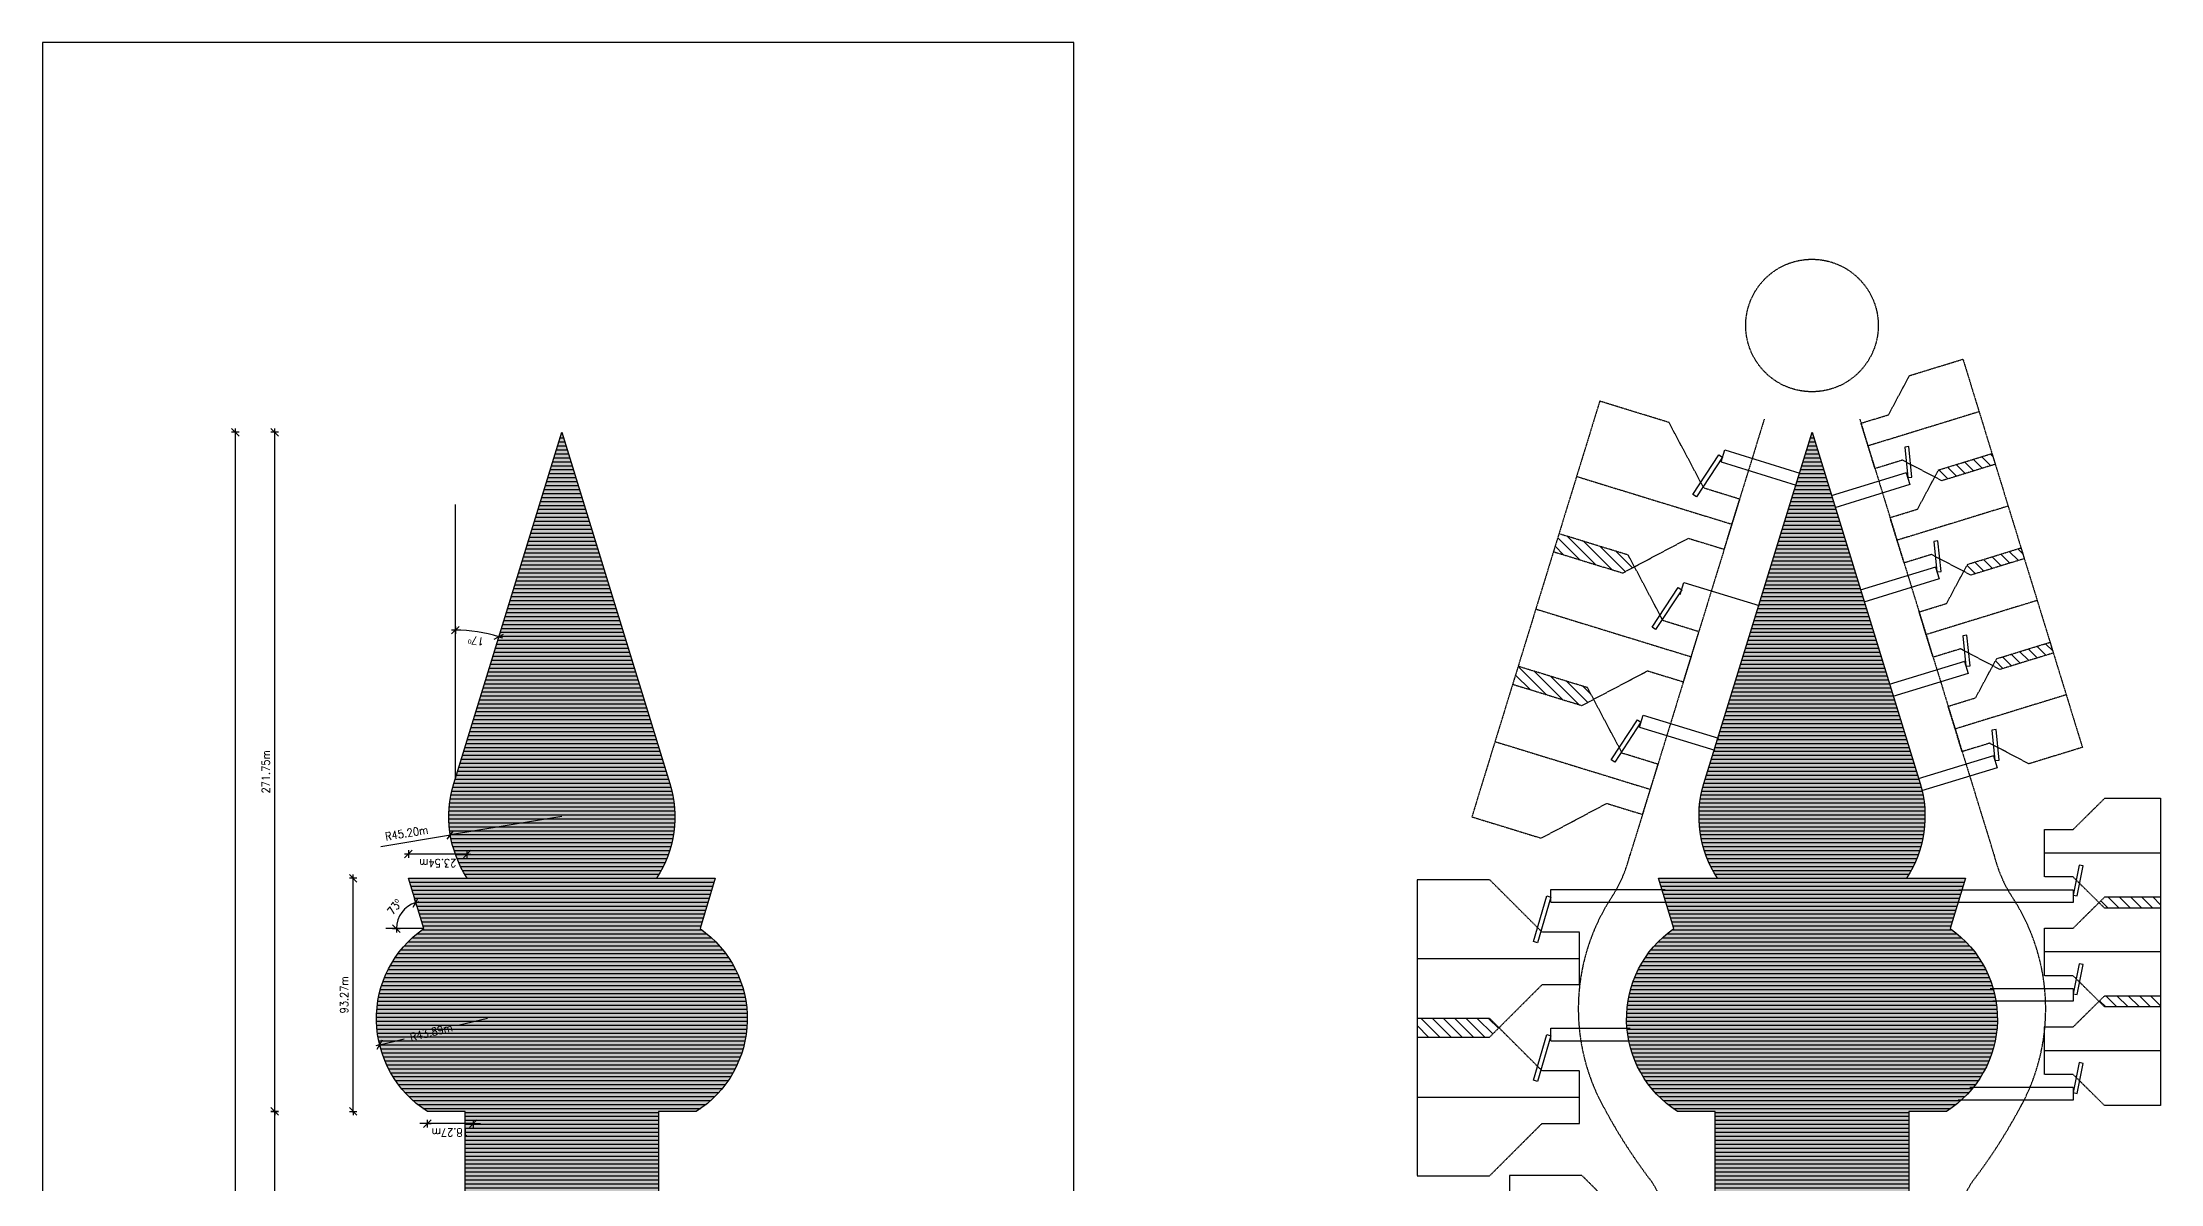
# Model space of a CAD drawing. Header units: millimetres. Extents: x -1 to 12300, y -1929 to 2470.
# Drawn here: x 9529 to 10376, y -752 to -296 of the extents above; entities that cross this region are included whole.
import ezdxf

# ---------------------------------------------------------------- set-up
doc = ezdxf.new("R2010")
doc.units = ezdxf.units.MM
doc.linetypes.add('HIDDENBERNUZ', pattern=[0.3, 0.2, -0.1])
doc.layers.get('0').update_dxf_attribs({"color": 250})
for name, color, linetype in [('01C', 250, 'Continuous'), ('01cotes', 200, 'Continuous'), ('0fingers', 250, 'Continuous'), ('0parquing', 250, 'HIDDENBERNUZ'), ('0serveis', 6, 'HIDDENBERNUZ'), ('_coberta', 7, 'Continuous')]:
    doc.layers.add(name, color=color, linetype=linetype)
doc.layers.add('viewport', color=241, linetype='Continuous', plot=False)
doc.styles.add('_FERROS', font='romans.shx', dxfattribs={"width": 0.9})
doc.dimstyles.new('_100PS1500', dxfattribs={"dimtxt": 3.2, "dimasz": 3, "dimexe": 0.18, "dimexo": 0.0625, "dimgap": 2, "dimtad": 1, "dimrnd": 0.01, "dimzin": 12, "dimdsep": 46, "dimtxsty": '_FERROS', "dimblk": 'OBLIQUE', "dimcen": 0.09, "dimdle": 0.5, "dimse1": 1, "dimse2": 1, "dimclrt": 7, "dimadec": 0, "dimazin": 0, "dimtfac": 1, "dimtix": 1, "dimtmove": 2, "dimatfit": 3, "dimldrblk": 'OBLIQUE', "dimfxl": 1, "dimtvp": 0.882353, "dimtolj": 1, "dimtzin": 0, "dimarcsym": 0})

# ---------------------------------------------------------------- blocks, each defined once
blk = doc.blocks.new('_Oblique')
for p, q in [((0, -0.5), (0, 0.5)), ((0, 0), (0.5, 0))]:
    blk.add_line(p, q)
at = {"layer": '01C', "color": 7, "linetype": 'ByBlock', "lineweight": -2}
blk.add_line((-0.5, -0.5), (0.5, 0.5), dxfattribs=at)
blk = doc.blocks.new('*D171')
at = {"layer": '01cotes', "color": 0, "lineweight": -2, "transparency": 16777216}
blk.add_line((9621.55, -724.02), (9621.55, -451.27), dxfattribs=at)
at = {"layer": 'DEFPOINTS', "color": 0, "transparency": 16777216}
for p in [(9621.55, -451.77), (9621.55, -451.77), (9621.55, -723.52)]:
    blk.add_point(p, dxfattribs=at)
at = {"layer": '01cotes', "color": 0, "lineweight": -2, "transparency": 16777216, "xscale": 3, "yscale": 3, "zscale": 3}
for p, rotation in [((9621.55, -451.77), 90), ((9621.55, -723.52), 270)]:
    blk.add_blockref('_Oblique', p, dxfattribs=dict(at, rotation=rotation))
at = {"layer": '01cotes', "color": 7, "transparency": 16777216, "insert": (9617.95, -587.65), "char_height": 3.2, "attachment_point": 5, "rotation": 90, "style": '_FERROS'}
blk.add_mtext('\\A1;271.75m', dxfattribs=at)
blk = doc.blocks.new('*D175')
at = {"layer": '01cotes', "color": 0, "lineweight": -2, "transparency": 16777216}
blk.add_arc((9693.8, -590.24), 59.3, 72.90454, 90, dxfattribs=at)
at = {"layer": 'DEFPOINTS', "color": 0, "transparency": 16777216}
for p in [(9736.39, -451.77), (9693.8, -480.64), (9705.52, -532.11), (9693.19, -592.25), (9693.8, -590.24)]:
    blk.add_point(p, dxfattribs=at)
at = {"layer": '01cotes', "color": 0, "lineweight": -2, "transparency": 16777216, "xscale": 3, "yscale": 3, "zscale": 3}
for p, rotation in [((9693.8, -530.94), 179.9999999999997), ((9711.24, -533.56), 342.9045363779597)]:
    blk.add_blockref('_Oblique', p, dxfattribs=dict(at, rotation=rotation))
at = {"layer": '01cotes', "color": 7, "transparency": 16777216, "insert": (9702.08, -535.16), "char_height": 3.2, "attachment_point": 5, "rotation": 171.45227, "style": '_FERROS'}
blk.add_mtext('\\A1;17º', dxfattribs=at)
blk = doc.blocks.new('*D172')
at = {"layer": '01cotes', "color": 0, "lineweight": -2, "transparency": 16777216}
blk.add_line((9699.05, -620.55), (9674.51, -620.55), dxfattribs=at)
at = {"layer": 'DEFPOINTS', "color": 0, "transparency": 16777216}
for p in [(9675.01, -620.55), (9675.01, -620.55), (9698.55, -620.55)]:
    blk.add_point(p, dxfattribs=at)
at = {"layer": '01cotes', "color": 0, "lineweight": -2, "transparency": 16777216, "xscale": 3, "yscale": 3, "zscale": 3, "rotation": 180}
blk.add_blockref('_Oblique', (9675.01, -620.55), dxfattribs=at)
at = {"layer": '01cotes', "color": 0, "lineweight": -2, "transparency": 16777216, "xscale": 3, "yscale": 3, "zscale": 3}
blk.add_blockref('_Oblique', (9698.55, -620.55), dxfattribs=at)
at = {"layer": '01cotes', "color": 7, "transparency": 16777216, "insert": (9686.78, -624.15), "char_height": 3.2, "attachment_point": 5, "rotation": 180, "style": '_FERROS'}
blk.add_mtext('\\A1;23.54m', dxfattribs=at)
blk = doc.blocks.new('*D173')
at = {"layer": '01cotes', "color": 0, "lineweight": -2, "transparency": 16777216}
for p in [(9736.39, -605.53), (9663.93, -617.51)]:
    blk.add_line(p, (9691.8, -612.91), dxfattribs=at)
at = {"layer": 'DEFPOINTS', "color": 0, "transparency": 16777216}
for p in [(9736.39, -605.53), (9691.8, -612.91)]:
    blk.add_point(p, dxfattribs=at)
at = {"layer": '01cotes', "color": 0, "lineweight": -2, "transparency": 16777216, "xscale": 3, "yscale": 3, "zscale": 3, "rotation": 9.387368625860594}
blk.add_blockref('_Oblique', (9691.8, -612.91), dxfattribs=at)
at = {"layer": '01cotes', "color": 7, "transparency": 16777216, "insert": (9674.32, -612.15), "char_height": 3.2, "attachment_point": 5, "rotation": 9.38737, "style": '_FERROS'}
blk.add_mtext('\\A1;R45.20m', dxfattribs=at)
blk = doc.blocks.new('*D166')
at = {"layer": '01cotes', "color": 0, "lineweight": -2, "transparency": 16777216}
blk.add_line((9652.9, -724.02), (9652.9, -629.75), dxfattribs=at)
at = {"layer": 'DEFPOINTS', "color": 0, "transparency": 16777216}
for p in [(9652.9, -630.25), (9652.9, -630.25), (9652.9, -723.52)]:
    blk.add_point(p, dxfattribs=at)
at = {"layer": '01cotes', "color": 0, "lineweight": -2, "transparency": 16777216, "xscale": 3, "yscale": 3, "zscale": 3}
for p, rotation in [((9652.9, -630.25), 90), ((9652.9, -723.52), 270)]:
    blk.add_blockref('_Oblique', p, dxfattribs=dict(at, rotation=rotation))
at = {"layer": '01cotes', "color": 7, "transparency": 16777216, "insert": (9649.3, -676.89), "char_height": 3.2, "attachment_point": 5, "rotation": 90, "style": '_FERROS'}
blk.add_mtext('\\A1;93.27m', dxfattribs=at)
blk = doc.blocks.new('*D167')
at = {"layer": '01cotes', "color": 0, "lineweight": -2, "transparency": 16777216}
for p, q in [((9663, -697), (9673.37, -694.46)), ((9706.6, -686.33), (9694.97, -689.18))]:
    blk.add_line(p, q, dxfattribs=at)
at = {"layer": 'DEFPOINTS', "color": 0, "transparency": 16777216}
for p in [(9706.12, -686.45), (9663.49, -696.88)]:
    blk.add_point(p, dxfattribs=at)
at = {"layer": '01cotes', "color": 0, "lineweight": -2, "transparency": 16777216, "xscale": 3, "yscale": 3, "zscale": 3, "rotation": 193.7435746801485}
blk.add_blockref('_Oblique', (9663.49, -696.88), dxfattribs=at)
at = {"layer": '01cotes', "color": 7, "transparency": 16777216, "insert": (9684.17, -691.82), "char_height": 3.2, "attachment_point": 5, "rotation": 13.74357, "style": '_FERROS'}
blk.add_mtext('\\A1;R43.89m', dxfattribs=at)
blk = doc.blocks.new('*D174')
at = {"layer": '01cotes', "color": 0, "lineweight": -2, "transparency": 16777216}
blk.add_arc((9681.13, -650.37), 10.93, 106.93551, 180, dxfattribs=at)
at = {"layer": 'DEFPOINTS', "color": 0, "transparency": 16777216}
for p in [(9675.01, -630.25), (9673.92, -642.16), (9665.94, -650.37), (9681.13, -650.37), (9682.1, -653.55)]:
    blk.add_point(p, dxfattribs=at)
at = {"layer": '01cotes', "color": 0, "lineweight": -2, "transparency": 16777216, "xscale": 3, "yscale": 3, "zscale": 3}
for p, rotation in [((9677.95, -639.92), 16.93550658694649), ((9670.2, -650.37), 270.0000000000014)]:
    blk.add_blockref('_Oblique', p, dxfattribs=dict(at, rotation=rotation))
at = {"layer": '01cotes', "color": 7, "transparency": 16777216, "insert": (9669.46, -641.72), "char_height": 3.2, "attachment_point": 5, "rotation": 53.46775, "style": '_FERROS'}
blk.add_mtext('\\A1;73º', dxfattribs=at)
blk = doc.blocks.new('*D168')
at = {"layer": '01cotes', "color": 0, "lineweight": -2, "transparency": 16777216}
for p, q in [((9682.62, -728.4), (9679.62, -728.4)), ((9700.89, -728.4), (9682.62, -728.4)), ((9700.89, -728.4), (9703.89, -728.4))]:
    blk.add_line(p, q, dxfattribs=at)
at = {"layer": 'DEFPOINTS', "color": 0, "transparency": 16777216}
for p in [(9682.62, -728.4), (9682.62, -728.4), (9700.89, -728.4)]:
    blk.add_point(p, dxfattribs=at)
at = {"layer": '01cotes', "color": 0, "lineweight": -2, "transparency": 16777216, "xscale": 3, "yscale": 3, "zscale": 3}
blk.add_blockref('_Oblique', (9682.62, -728.4), dxfattribs=at)
at = {"layer": '01cotes', "color": 0, "lineweight": -2, "transparency": 16777216, "xscale": 3, "yscale": 3, "zscale": 3, "rotation": 180}
blk.add_blockref('_Oblique', (9700.89, -728.4), dxfattribs=at)
at = {"layer": '01cotes', "color": 7, "transparency": 16777216, "insert": (9691.75, -732), "char_height": 3.2, "attachment_point": 5, "rotation": 180, "style": '_FERROS'}
blk.add_mtext('\\A1;18.27m', dxfattribs=at)
blk = doc.blocks.new('*D176')
at = {"layer": '01cotes', "color": 0, "lineweight": -2, "transparency": 16777216}
blk.add_line((9621.56, -1162.23), (9621.56, -723.02), dxfattribs=at)
at = {"layer": 'DEFPOINTS', "color": 0, "transparency": 16777216}
for p in [(9621.56, -723.52), (9621.56, -723.52), (9621.56, -1161.73)]:
    blk.add_point(p, dxfattribs=at)
at = {"layer": '01cotes', "color": 0, "lineweight": -2, "transparency": 16777216, "xscale": 3, "yscale": 3, "zscale": 3}
for p, rotation in [((9621.56, -723.52), 90), ((9621.56, -1161.73), 270)]:
    blk.add_blockref('_Oblique', p, dxfattribs=dict(at, rotation=rotation))
at = {"layer": '01cotes', "color": 7, "transparency": 16777216, "insert": (9617.96, -942.63), "char_height": 3.2, "attachment_point": 5, "rotation": 90, "style": '_FERROS'}
blk.add_mtext('\\A1;438.21m', dxfattribs=at)
blk = doc.blocks.new('*D177')
at = {"layer": '01cotes', "color": 0, "lineweight": -2, "transparency": 16777216}
blk.add_line((9605.81, -1287.23), (9605.81, -451.27), dxfattribs=at)
at = {"layer": 'DEFPOINTS', "color": 0, "transparency": 16777216}
for p in [(9605.81, -451.77), (9605.81, -451.77), (9605.81, -1286.73)]:
    blk.add_point(p, dxfattribs=at)
at = {"layer": '01cotes', "color": 0, "lineweight": -2, "transparency": 16777216, "xscale": 3, "yscale": 3, "zscale": 3}
for p, rotation in [((9605.81, -451.77), 90), ((9605.81, -1286.73), 270)]:
    blk.add_blockref('_Oblique', p, dxfattribs=dict(at, rotation=rotation))
at = {"layer": '01cotes', "color": 7, "transparency": 16777216, "insert": (9602.21, -869.25), "char_height": 3.2, "attachment_point": 5, "rotation": 90, "style": '_FERROS'}
blk.add_mtext('\\A1;834.96m', dxfattribs=at)
blk = doc.blocks.new('PK-PETIT')
at = {"layer": '01C'}
for p, q in [((11.5, -14.75), (-20, -14.75)), ((11.5, -14.75), (11.5, -19.75)), ((11.5, -19.75), (-20, -19.75))]:
    blk.add_line(p, q, dxfattribs=at)
at = {"layer": '0fingers'}
blk.add_lwpolyline([(11.5, -16.75), (13.16, -17.08), (15.57, -5.07), (13.91, -4.74)], close=True, dxfattribs=at)
at = {"layer": '0parquing'}
for points in [[(46.5, -22), (24.14, -22), (11.5, -9.5), (0, -9.5), (0, 9.5), (11.5, 9.5), (24.14, 22), (46.5, 22), (46.5, -22)], [(46.5, 0), (0, 0)]]:
    blk.add_lwpolyline(points, dxfattribs=at)
blk = doc.blocks.new('A$C4F031390')
at = {"layer": '0parquing'}
for points in [[(31.5, -65), (31.5, -36.01), (10.5, -15), (10.5, 0), (-10.5, 0), (-10.5, -15), (-31.5, -36.01), (-31.5, -65), (31.5, -65)], [(0, -65), (0, 0)]]:
    blk.add_lwpolyline(points, dxfattribs=at)

msp = doc.modelspace()

# ---------------------------------------------------------------- hatches: boundary and pattern name
at = {"layer": '01C'}
h = msp.add_hatch(dxfattribs=at)
h.set_pattern_fill('ANSI31', scale=0.5, angle=315)
h.set_pattern_definition([(0, (1000, -2e-13), (6e-16, 1.5875), [])])
h.paths.add_polyline_path([(9791.648, -650.371), (9797.774, -630.253), (9774.231, -630.253, 0.2228431), (9779.593, -592.245), (9736.39, -451.773), (9693.187, -592.245, 0.2228431), (9698.549, -630.253), (9675.006, -630.253), (9681.132, -650.371, 0.5369243), (9682.619, -723.52), (9697.723, -723.52), (9697.723, -1161.731), (9633.89, -1161.731), (9633.89, -1286.731), (9838.89, -1286.731), (9838.89, -1161.731), (9775.057, -1161.731), (9775.057, -723.52), (9790.161, -723.52, 0.5369243)])
h = msp.add_hatch(dxfattribs=at)
h.set_pattern_fill('ANSI31', scale=0.5, angle=315)
h.set_pattern_definition([(0, (1500, -2e-13), (6e-16, 1.5875), [])])
h.paths.add_polyline_path([(10291.648, -650.371), (10297.774, -630.253), (10274.231, -630.253, 0.2228431), (10279.593, -592.245), (10236.39, -451.773), (10193.187, -592.245, 0.2228431), (10198.549, -630.253), (10175.006, -630.253), (10181.132, -650.371, 0.5369243), (10182.619, -723.52), (10197.723, -723.52), (10197.723, -1161.731), (10133.89, -1161.731), (10133.89, -1286.731), (10338.89, -1286.731), (10338.89, -1161.731), (10275.057, -1161.731), (10275.057, -723.52), (10290.161, -723.52, 0.5369243)])
at = {"layer": '0parquing'}
h = msp.add_hatch(dxfattribs=at)
h.set_pattern_fill('ANSI31', color=256)
h.set_pattern_definition([(135, (11267.587, -1846.8883), (-2.245064, -2.245064), [])])
h.paths.add_polyline_path([(10099.895, -1049.445), (10099.895, -1056.945), (10135.853, -1056.945), (10139.026, -1053.195), (10135.853, -1049.445)])
h.paths.add_polyline_path([(10115.39, -976.945), (10115.39, -981.276), (10139.518, -981.276), (10135.853, -976.945)])
h.paths.add_polyline_path([(10115.39, -918.276), (10115.39, -923.162), (10144.383, -923.162), (10146.827, -920.719), (10144.383, -918.276)])
h.paths.add_polyline_path([(10115.39, -860.162), (10115.39, -867.662), (10144.383, -867.662), (10148.134, -863.912), (10144.383, -860.162)])
h.paths.add_polyline_path([(10115.39, -804.662), (10115.39, -812.162), (10144.383, -812.162), (10148.134, -808.412), (10144.383, -804.662)])
h.paths.add_polyline_path([(10078.453, -686.297), (10078.453, -693.797), (10107.446, -693.797), (10111.197, -690.047), (10107.446, -686.297)])
h.paths.add_polyline_path([(10118.866, -545.43), (10116.661, -552.599), (10144.373, -561.122), (10149.061, -558.64), (10146.577, -553.953)])
h.paths.add_polyline_path([(10135.181, -492.382), (10132.976, -499.551), (10160.688, -508.074), (10165.376, -505.592), (10162.892, -500.905)])
h.paths.add_polyline_path([(10287, -466.861), (10285.487, -469.68), (10288.323, -471.162), (10309.697, -464.589), (10308.374, -460.287)])
h.paths.add_polyline_path([(10298.611, -504.616), (10297.098, -507.435), (10299.934, -508.917), (10321.308, -502.343), (10319.985, -498.042)])
h.paths.add_polyline_path([(10310.223, -542.37), (10308.71, -545.19), (10311.546, -546.672), (10332.92, -540.098), (10331.597, -535.797)])
h.paths.add_polyline_path([(10353.465, -637.719), (10351.19, -639.969), (10353.465, -642.219), (10375.827, -642.219), (10375.827, -637.719)])
h.paths.add_polyline_path([(10353.465, -677.219), (10351.19, -679.469), (10353.465, -681.719), (10375.827, -681.719), (10375.827, -677.219)])
h.paths.add_polyline_path([(10316.528, -796.187), (10314.253, -798.437), (10316.528, -800.687), (10338.89, -800.687), (10338.89, -796.187)])
h.paths.add_polyline_path([(10316.528, -835.687), (10314.253, -837.937), (10316.528, -840.187), (10338.89, -840.187), (10338.89, -835.687)])
h.paths.add_polyline_path([(10316.528, -875.187), (10314.253, -877.437), (10316.528, -879.687), (10338.89, -879.687), (10338.89, -875.187)])
h.paths.add_polyline_path([(10316.528, -914.687), (10314.253, -916.937), (10316.528, -919.187), (10338.89, -919.187), (10338.89, -914.687)])
h.paths.add_polyline_path([(10316.528, -954.187), (10314.253, -956.437), (10316.528, -958.687), (10338.89, -958.687), (10338.89, -954.187)])
h.paths.add_polyline_path([(10316.528, -993.687), (10314.253, -995.937), (10316.528, -998.187), (10338.89, -998.187), (10338.89, -993.687)])
h.paths.add_polyline_path([(10316.528, -1033.187), (10314.253, -1035.437), (10316.528, -1037.687), (10338.89, -1037.687), (10338.89, -1033.187)])
h.paths.add_polyline_path([(10316.528, -1072.687), (10314.253, -1074.937), (10316.528, -1077.187), (10338.89, -1077.187), (10338.89, -1072.687)])
h.paths.add_polyline_path([(10316.528, -1112.187), (10314.253, -1114.437), (10316.528, -1116.687), (10338.89, -1116.687), (10338.89, -1112.187)])
at = {"layer": '_coberta'}
h = msp.add_hatch(color=256, dxfattribs=at)
h.dxf.hatch_style = 1
h.set_gradient(color1=(91, 91, 91), color2=(214, 214, 214), tint=1, name='CYLINDER')
h.paths.add_polyline_path([(9775.057, -630.253), (9774.231, -630.253, 0.2228431), (9779.593, -592.245), (9736.39, -451.773), (9693.187, -592.245, 0.2228431), (9698.549, -630.253), (9697.723, -630.253), (9697.723, -1286.731), (9775.057, -1286.731)])
h = msp.add_hatch(color=256, dxfattribs=at)
h.dxf.hatch_style = 1
h.set_gradient(color1=(91, 91, 91), color2=(214, 214, 214), tint=1, name='CYLINDER')
h.paths.add_polyline_path([(10275.057, -630.253), (10274.231, -630.253, 0.2228431), (10279.593, -592.245), (10236.39, -451.773), (10193.187, -592.245, 0.2228431), (10198.549, -630.253), (10197.723, -630.253), (10197.723, -1286.731), (10275.057, -1286.731)])
h = msp.add_hatch(color=256, dxfattribs=at)
h.dxf.hatch_style = 1
h.set_gradient(color1=(214, 214, 214), color2=(91, 91, 91), tint=1)
h.paths.add_polyline_path([(9697.723, -1161.731), (9633.89, -1161.731), (9633.89, -1286.731), (9697.723, -1286.731)])
h.paths.add_polyline_path([(9697.723, -630.253), (9675.006, -630.253), (9681.132, -650.371, 0.5369243), (9682.619, -723.52), (9697.723, -723.52)])
h = msp.add_hatch(color=256, dxfattribs=at)
h.dxf.hatch_style = 1
h.set_gradient(color1=(91, 91, 91), color2=(214, 214, 214), tint=1)
h.paths.add_polyline_path([(9791.648, -650.371), (9797.774, -630.253), (9775.057, -630.253), (9775.057, -723.52), (9790.161, -723.52, 0.5369243)])
h.paths.add_polyline_path([(9838.89, -1161.731), (9775.057, -1161.731), (9775.057, -1286.731), (9838.89, -1286.731)])
h = msp.add_hatch(color=256, dxfattribs=at)
h.dxf.hatch_style = 1
h.set_gradient(color1=(214, 214, 214), color2=(91, 91, 91), tint=1)
h.paths.add_polyline_path([(10197.723, -1161.731), (10133.89, -1161.731), (10133.89, -1286.731), (10197.723, -1286.731)])
h.paths.add_polyline_path([(10197.723, -630.253), (10175.006, -630.253), (10181.132, -650.371, 0.5369243), (10182.619, -723.52), (10197.723, -723.52)])
h = msp.add_hatch(color=256, dxfattribs=at)
h.dxf.hatch_style = 1
h.set_gradient(color1=(91, 91, 91), color2=(214, 214, 214), tint=1)
h.paths.add_polyline_path([(10291.648, -650.371), (10297.774, -630.253), (10275.057, -630.253), (10275.057, -723.52), (10290.161, -723.52, 0.5369243)])
h.paths.add_polyline_path([(10338.89, -1161.731), (10275.057, -1161.731), (10275.057, -1286.731), (10338.89, -1286.731)])

# ---------------------------------------------------------------- linework, layer by layer
at = {"layer": '01C'}
for p, q in [((10200.001, -463.614), (10201.471, -458.835)), ((10200.001, -463.614), (10230.11, -472.874)), ((10201.471, -458.835), (10231.579, -468.095)), ((10183.686, -516.662), (10185.156, -511.883)), ((10185.156, -511.883), (10215.264, -521.143)), ((10167.371, -569.71), (10168.841, -564.931)), ((10168.841, -564.931), (10198.949, -574.191)), ((10167.371, -569.71), (10197.479, -578.97)), ((10308.947, -581.212), (10278.838, -590.472)), ((10308.947, -581.212), (10310.417, -585.991)), ((10310.417, -585.991), (10280.207, -595.282)), ((10131.953, -634.745), (10177.607, -634.745)), ((10131.953, -639.745), (10131.953, -634.745)), ((10340.827, -634.969), (10295.105, -634.969)), ((10340.827, -634.969), (10340.827, -639.969)), ((10131.953, -639.745), (10179.13, -639.745)), ((10340.827, -639.969), (10293.583, -639.969)), ((10340.827, -674.469), (10307.651, -674.469)), ((10340.827, -674.469), (10340.827, -679.469)), ((10340.827, -679.469), (10308.765, -679.469)), ((10131.953, -690.245), (10163.618, -690.245)), ((10131.953, -695.245), (10131.953, -690.245)), ((10131.953, -695.245), (10164.347, -695.245)), ((10340.827, -718.969), (10294.817, -718.969)), ((10340.827, -713.969), (10299.573, -713.969)), ((10340.827, -713.969), (10340.827, -718.969))]:
    msp.add_line(p, q, dxfattribs=at)
at = {"layer": '01cotes'}
for p, q in [((9693.803, -590.242), (9693.803, -480.635)), ((9681.132, -650.371), (9665.94, -650.371))]:
    msp.add_line(p, q, dxfattribs=at)
at = {"layer": '0fingers'}
for points in [[(10199.173, -460.776), (10200.589, -461.703), (10190.158, -477.645), (10188.742, -476.719)], [(10182.858, -513.824), (10184.274, -514.751), (10173.843, -530.693), (10172.427, -529.767)], [(10166.543, -566.872), (10167.959, -567.798), (10157.528, -583.741), (10156.112, -582.814)], [(10309.535, -583.123), (10311.219, -582.953), (10309.989, -570.765), (10308.305, -570.935)], [(10340.827, -636.969), (10342.487, -637.301), (10344.894, -625.29), (10343.234, -624.958)], [(10130.327, -637.276), (10131.953, -637.745), (10126.669, -656.05), (10125.043, -655.58)], [(10340.827, -676.469), (10342.487, -676.801), (10344.894, -664.79), (10343.234, -664.458)], [(10130.327, -692.776), (10131.953, -693.245), (10126.669, -711.55), (10125.043, -711.08)], [(10340.827, -715.969), (10342.487, -716.301), (10344.894, -704.29), (10343.234, -703.958)]]:
    msp.add_lwpolyline(points, close=True, dxfattribs=at)
at = {"layer": '0parquing'}
for points in [[(10344.532, -577.853), (10323.158, -584.426), (10307.404, -576.194), (10296.412, -579.574), (10290.827, -561.414), (10301.818, -558.033), (10310.223, -542.37), (10331.597, -535.797), (10344.532, -577.853)], [(10338.065, -556.825), (10293.619, -570.494)], [(10375.827, -642.219), (10353.465, -642.219), (10340.827, -629.719), (10329.327, -629.719), (10329.327, -610.719), (10340.827, -610.719), (10353.465, -598.219), (10375.827, -598.219), (10375.827, -642.219)], [(10375.827, -620.219), (10329.327, -620.219)], [(10375.827, -681.719), (10353.465, -681.719), (10340.827, -669.219), (10329.327, -669.219), (10329.327, -650.219), (10340.827, -650.219), (10353.465, -637.719), (10375.827, -637.719), (10375.827, -681.719)], [(10375.827, -659.719), (10329.327, -659.719)], [(10375.827, -721.219), (10353.465, -721.219), (10340.827, -708.719), (10329.327, -708.719), (10329.327, -689.719), (10340.827, -689.719), (10353.465, -677.219), (10375.827, -677.219), (10375.827, -721.219)], [(10375.827, -699.219), (10329.327, -699.219)]]:
    msp.add_lwpolyline(points, dxfattribs=at)
at = {"layer": '0serveis'}
for p, q in [((10217.274, -446.574), (10186.734, -545.767)), ((10255.507, -446.574), (10286.046, -545.767)), ((10186.734, -545.767), (10163.544, -621.089)), ((10286.046, -545.767), (10309.236, -621.089))]:
    msp.add_line(p, q, dxfattribs=at)
msp.add_circle((10236.39, -409.049), 26.511, dxfattribs=at)
for centre, radius, start, end in [((10109.697, -607.654), 55.505, 325.662606, 346.176403), ((10363.083, -607.654), 55.505, 193.823597, 214.337394), ((10224.377, -682.498), 81.457, 147.693429, 209.971611), ((10248.404, -682.498), 81.457, 330.028389, 32.306571), ((10340.819, -622.048), 212.606, 208.406963, 217.591278), ((10131.962, -622.048), 212.606, 322.408722, 331.593037), ((10111.765, -790.228), 71.778, 17.046149, 32.423431), ((10361.015, -790.228), 71.778, 147.576569, 162.953851)]:
    msp.add_arc(centre, radius, start, end, dxfattribs=at)
at = {"layer": '_coberta'}
for points in [[(9797.774, -630.253), (9791.648, -650.371, -0.5369243), (9790.161, -723.52), (9775.057, -723.52), (9775.057, -1161.731), (9838.89, -1161.731), (9838.89, -1286.731), (9633.89, -1286.731), (9633.89, -1161.731), (9697.723, -1161.731), (9697.723, -723.52), (9682.619, -723.52, -0.5369243), (9681.132, -650.371), (9675.006, -630.253), (9698.549, -630.253, -0.2228431), (9693.187, -592.245), (9736.39, -451.773), (9779.593, -592.245, -0.2228431), (9774.231, -630.253)], [(10297.774, -630.253), (10291.648, -650.371, -0.5369243), (10290.161, -723.52), (10275.057, -723.52), (10275.057, -1161.731), (10338.89, -1161.731), (10338.89, -1286.731), (10133.89, -1286.731), (10133.89, -1161.731), (10197.723, -1161.731), (10197.723, -723.52), (10182.619, -723.52, -0.5369243), (10181.132, -650.371), (10175.006, -630.253), (10198.549, -630.253, -0.2228431), (10193.187, -592.245), (10236.39, -451.773), (10279.593, -592.245, -0.2228431), (10274.231, -630.253)]]:
    msp.add_lwpolyline(points, format="xyb", close=True, dxfattribs=at)
at = {"layer": 'viewport'}
msp.add_lwpolyline([(9941.12, -1473.247), (9941.12, -295.747), (9528.62, -295.747), (9528.62, -1473.247)], close=True, dxfattribs=at)

# ---------------------------------------------------------------- block references
at = {"layer": '01C'}
for name, p, rotation in [('PK-PETIT', (10258.784, -457.23), 17.09546362203903), ('A$C4F031390', (10204.364, -488.551), 252.9045363778893), ('PK-PETIT', (10270.395, -494.985), 17.09546362203903), ('A$C4F031390', (10188.049, -541.598), 252.9045363778893), ('PK-PETIT', (10282.007, -532.739), 17.09546362203903), ('A$C4F031390', (10171.734, -594.646), 252.9045363778893), ('A$C4F031390', (10143.453, -662.297), 269.9999999999355), ('A$C4F031390', (10143.453, -717.797), 269.9999999999355), ('A$C4F031390', (10180.39, -780.662), 269.9999999999355)]:
    msp.add_blockref(name, p, dxfattribs=dict(at, rotation=rotation))

# ---------------------------------------------------------------- dimensions: what is measured, and where the dimension line sits
at = {"layer": '01cotes'}
for base, p1, p2, angle, picture, middle in [((9605.808, -451.773), (9605.808, -1286.731), (9605.808, -451.773), 90, '*D177', (9602.208, -869.252)), ((9621.548, -451.773), (9621.548, -723.52), (9621.548, -451.773), 90, '*D171', (9617.948, -587.646)), ((9675.006, -620.548), (9698.549, -620.548), (9675.006, -620.548), 180, '*D172', (9686.778, -624.148)), ((9652.904, -630.253), (9652.904, -723.52), (9652.904, -630.253), 90, '*D166', (9649.304, -676.887)), ((9621.564, -723.52), (9621.564, -1161.731), (9621.564, -723.52), 90, '*D176', (9617.964, -942.626)), ((9682.619, -728.397), (9700.89, -728.397), (9682.619, -728.397), 180, '*D168', (9691.755, -731.997))]:
    dim = msp.add_linear_dim(base=base, p1=p1, p2=p2, angle=angle, dimstyle='_100PS1500', override={"dimpost": 'm'}, dxfattribs=at)
    dim.commit()
    dim.dimension.update_dxf_attribs({"geometry": picture, "text_midpoint": middle})
for base, line1, line2, text, picture, middle in [((9705.522, -532.107), ((9693.803, -590.242), (9693.803, -480.635)), ((9736.39, -451.773), (9693.187, -592.245)), '17º', '*D175', (9702.083, -535.157)), ((9673.921, -642.161), ((9681.132, -650.371), (9665.94, -650.371)), ((9675.006, -630.253), (9682.099, -653.547)), '73º', '*D174', (9669.459, -641.724))]:
    dim = msp.add_angular_dim_2l(base=base, line1=line1, line2=line2, text=text, dimstyle='_100PS1500', override={"dimzin": 0, "dimpost": 'm'}, dxfattribs=at)
    dim.commit()
    dim.dimension.update_dxf_attribs({"geometry": picture, "text_midpoint": middle})
dim = msp.add_radius_dim(center=(9736.39, -605.533), mpoint=(9691.796, -612.905), dimstyle='_100PS1500', override={"dimzin": 0, "dimpost": 'm'}, dxfattribs=at)
dim.commit()
dim.dimension.update_dxf_attribs({"geometry": '*D173', "text_midpoint": (9674.318, -612.146)})
dim = msp.add_radius_dim(center=(9706.116, -686.453), mpoint=(9663.485, -696.88), dimstyle='_100PS1500', override={"dimzin": 0, "dimpost": 'm'}, dxfattribs=at)
dim.commit()
dim.dimension.update_dxf_attribs({"geometry": '*D167', "text_midpoint": (9684.173, -691.82), "dimtype": 164})

doc.saveas('drawing.dxf')
